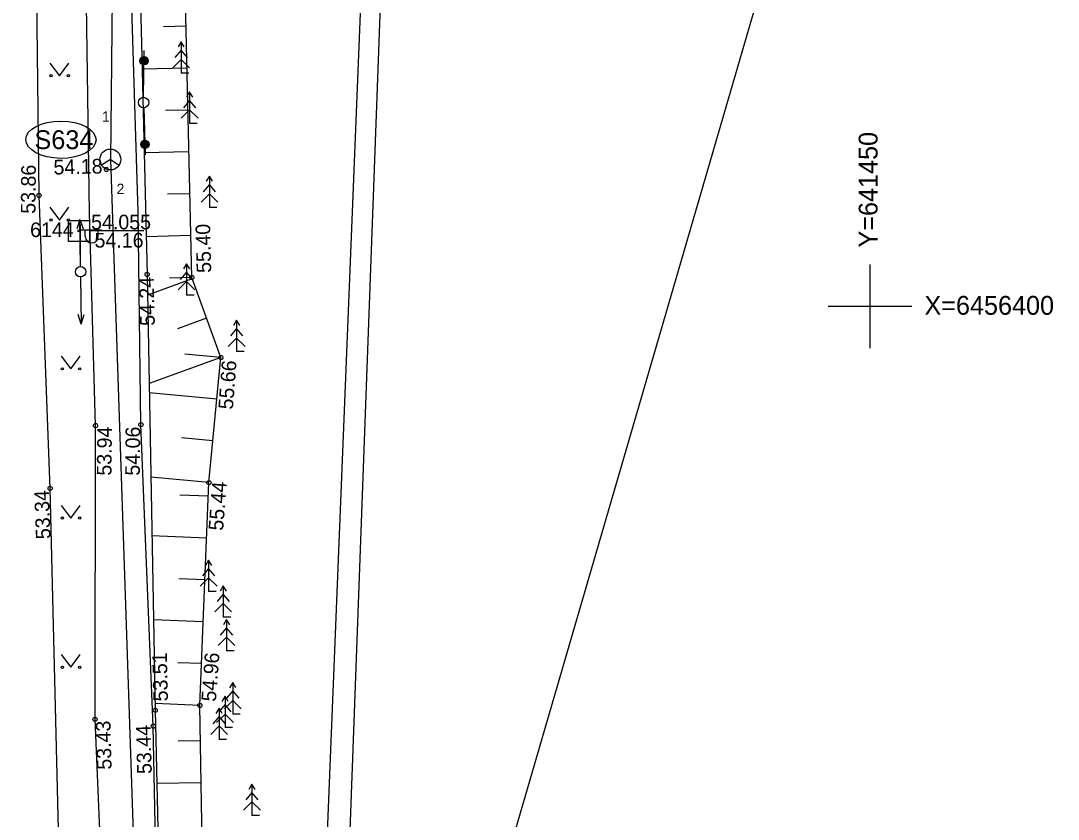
# Model space of a CAD drawing. Extents: x 640836 to 641902, y 6456216 to 6457208.
# Drawn here: x 641409.45 to 641458.99, y 6456375.5 to 6456413.64 of the extents above; entities that cross this region are included whole.
import ezdxf

# ---------------------------------------------------------------- set-up
doc = ezdxf.new("R2010")
doc.units = 0
for name, color, linetype in [('ABIJOONIS', 7, 'Continuous'), ('ALUSVORK', 7, 'Continuous'), ('HALJASTUS', 7, 'Continuous'), ('KAEVU_NR', 7, 'Continuous'), ('KORGUS', 7, 'Continuous'), ('MOOTPIIR', 7, 'Continuous'), ('MPOHULIIN', 7, 'Continuous'), ('PIIR', 7, 'Continuous'), ('POST', 7, 'Continuous'), ('PUU', 7, 'Continuous'), ('RELJEEF', 7, 'Continuous'), ('SIKAEV', 7, 'Continuous'), ('SIOHULIIN', 7, 'Continuous'), ('SITRASS', 7, 'Continuous'), ('TEE', 7, 'Continuous'), ('TORU_NR', 7, 'Continuous'), ('VORK', 7, 'Continuous'), ('VORMISTUS', 7, 'Continuous')]:
    doc.layers.add(name, color=color, linetype=linetype)

msp = doc.modelspace()

# ---------------------------------------------------------------- linework, layer by layer
at = {"layer": 'ABIJOONIS'}
msp.add_line((641412.776, 6456403.62), (641415.329, 6456403.62), dxfattribs=at)
at = {"layer": 'ALUSVORK'}
msp.add_lwpolyline([(641411.73, 6456404.1), (641412.73, 6456404.1), (641412.73, 6456403.1), (641411.73, 6456403.1)], close=True, dxfattribs=at)
msp.add_circle((641412.23, 6456403.6), 0.05, dxfattribs=at)
at = {"layer": 'HALJASTUS'}
for p, q in [((641410.83, 6456411.615), (641411.294, 6456411.009)), ((641411.294, 6456411.009), (641411.739, 6456411.615)), ((641410.83, 6456404.726), (641411.294, 6456404.119)), ((641411.294, 6456404.119), (641411.739, 6456404.726)), ((641411.375, 6456397.619), (641411.838, 6456397.012)), ((641411.838, 6456397.012), (641412.284, 6456397.619)), ((641411.375, 6456390.49), (641411.838, 6456389.884)), ((641411.838, 6456389.884), (641412.284, 6456390.49)), ((641411.375, 6456383.362), (641411.838, 6456382.756)), ((641411.838, 6456382.756), (641412.284, 6456383.362))]:
    msp.add_line(p, q, dxfattribs=at)
for centre in [(641410.893, 6456411.009), (641411.722, 6456411.009), (641410.893, 6456404.119), (641411.722, 6456404.119), (641411.437, 6456397.012), (641412.266, 6456397.012), (641411.437, 6456389.884), (641412.266, 6456389.884), (641411.437, 6456382.756), (641412.266, 6456382.756)]:
    msp.add_circle(centre, 0.055, dxfattribs=at)
at = {"layer": 'KAEVU_NR'}
msp.add_ellipse((641411.364, 6456407.957), major_axis=(1.678, -0.009), ratio=0.531431, dxfattribs=at)
at = {"layer": 'KORGUS'}
for centre in [(641413.538, 6456406.533), (641410.322, 6456405.292), (641415.482, 6456401.522), (641417.619, 6456401.374), (641419.005, 6456397.552), (641413.02, 6456394.302), (641415.186, 6456394.346), (641418.434, 6456391.578), (641410.85, 6456391.302), (641415.87, 6456380.702), (641418.001, 6456380.933), (641412.995, 6456380.274), (641415.778, 6456379.949)]:
    msp.add_circle(centre, 0.1, dxfattribs=at)
at = {"layer": 'MOOTPIIR'}
msp.add_lwpolyline([(641520.22, 6456531.797), (641506.916, 6456496.083), (641500.698, 6456487.119), (641492.151, 6456474.706), (641506.69, 6456432.907), (641503.92, 6456380.328), (641501.212, 6456344.874), (641504.658, 6456309.959), (641502.586, 6456306.268), (641465.143, 6456296.674), (641421.908, 6456286.206), (641428.402, 6456462.437), (641422.092, 6456526.569)], dxfattribs=at)
at = {"layer": 'MPOHULIIN'}
for p, q in [((641412.271, 6456404.15), (641412.127, 6456403.697)), ((641412.271, 6456404.15), (641412.426, 6456403.7)), ((641412.302, 6456401.9), (641412.271, 6456404.15)), ((641412.305, 6456401.65), (641412.305, 6456401.65)), ((641412.305, 6456401.65), (641412.305, 6456401.65)), ((641412.309, 6456401.4), (641412.34, 6456399.151)), ((641412.34, 6456399.151), (641412.185, 6456399.6)), ((641412.34, 6456399.151), (641412.484, 6456399.604))]:
    msp.add_line(p, q, dxfattribs=at)
at = {"layer": 'PIIR'}
msp.add_lwpolyline([(641507.19, 6456494.66), (641487.41, 6456489.57), (641494.66, 6456469.67), (641454.86, 6456461.47), (641427.61, 6456462.64), (641420.47, 6456285.12), (641465.22, 6456296.35), (641462.2, 6456317.7), (641463.27, 6456325.07), (641461.28, 6456351.68), (641464.42, 6456390.15), (641474.21, 6456391.54), (641498.63, 6456380.28), (641509.33, 6456378.47), (641532.25, 6456460.56), (641554.78, 6456485.01), (641517.44, 6456492.86)], close=True, dxfattribs=at)
at = {"layer": 'POST'}
for p, q in [((641412.305, 6456401.9), (641412.305, 6456403.9)), ((641412.305, 6456403.65), (641413.305, 6456403.65)), ((641412.532, 6456403.329), (641412.532, 6456403.65)), ((641413.145, 6456403.329), (641413.145, 6456403.65)), ((641412.305, 6456401.65), (641412.305, 6456401.65))]:
    msp.add_line(p, q, dxfattribs=at)
for centre in [(641415.314, 6456409.731), (641412.305, 6456401.65)]:
    msp.add_circle(centre, 0.25, dxfattribs=at)
msp.add_arc((641412.838, 6456403.329), 0.306, 180, 0, dxfattribs=at)
at = {"layer": 'PUU'}
for p, q in [((641417.108, 6456412.635), (641416.958, 6456412.385)), ((641417.258, 6456412.385), (641417.108, 6456412.635)), ((641417.108, 6456412.635), (641417.108, 6456411.135)), ((641417.108, 6456412.235), (641416.808, 6456411.885)), ((641417.408, 6456411.885), (641417.108, 6456412.235)), ((641417.108, 6456411.785), (641416.708, 6456411.385)), ((641417.508, 6456411.385), (641417.108, 6456411.785)), ((641417.468, 6456411.135), (641417.108, 6456411.135)), ((641417.513, 6456410.236), (641417.363, 6456409.986)), ((641417.663, 6456409.986), (641417.513, 6456410.236)), ((641417.513, 6456410.236), (641417.513, 6456408.736)), ((641417.513, 6456409.836), (641417.213, 6456409.486)), ((641417.813, 6456409.486), (641417.513, 6456409.836)), ((641417.513, 6456409.386), (641417.113, 6456408.986)), ((641417.913, 6456408.986), (641417.513, 6456409.386)), ((641417.873, 6456408.736), (641417.513, 6456408.736)), ((641418.456, 6456406.219), (641418.306, 6456405.969)), ((641418.606, 6456405.969), (641418.456, 6456406.219)), ((641418.456, 6456406.219), (641418.456, 6456404.719)), ((641418.456, 6456405.819), (641418.156, 6456405.469)), ((641418.756, 6456405.469), (641418.456, 6456405.819)), ((641418.456, 6456405.369), (641418.056, 6456404.969)), ((641418.856, 6456404.969), (641418.456, 6456405.369)), ((641418.816, 6456404.719), (641418.456, 6456404.719)), ((641417.366, 6456402.034), (641417.216, 6456401.784)), ((641417.516, 6456401.784), (641417.366, 6456402.034)), ((641417.366, 6456402.034), (641417.366, 6456400.534)), ((641417.366, 6456401.634), (641417.066, 6456401.284)), ((641417.666, 6456401.284), (641417.366, 6456401.634)), ((641417.366, 6456401.184), (641416.966, 6456400.784)), ((641417.766, 6456400.784), (641417.366, 6456401.184)), ((641417.726, 6456400.534), (641417.366, 6456400.534)), ((641419.758, 6456399.334), (641419.608, 6456399.084)), ((641419.908, 6456399.084), (641419.758, 6456399.334)), ((641419.758, 6456399.334), (641419.758, 6456397.834)), ((641419.758, 6456398.934), (641419.458, 6456398.584)), ((641420.058, 6456398.584), (641419.758, 6456398.934)), ((641419.758, 6456398.484), (641419.358, 6456398.084)), ((641420.158, 6456398.084), (641419.758, 6456398.484)), ((641420.118, 6456397.834), (641419.758, 6456397.834)), ((641418.42, 6456387.875), (641418.27, 6456387.625)), ((641418.57, 6456387.625), (641418.42, 6456387.875)), ((641418.42, 6456387.875), (641418.42, 6456386.375)), ((641418.42, 6456387.475), (641418.12, 6456387.125)), ((641418.72, 6456387.125), (641418.42, 6456387.475)), ((641418.42, 6456387.025), (641418.02, 6456386.625)), ((641418.82, 6456386.625), (641418.42, 6456387.025)), ((641419.12, 6456386.648), (641418.97, 6456386.398)), ((641419.27, 6456386.398), (641419.12, 6456386.648)), ((641419.12, 6456386.648), (641419.12, 6456385.148)), ((641418.78, 6456386.375), (641418.42, 6456386.375)), ((641419.12, 6456386.248), (641418.82, 6456385.898)), ((641419.42, 6456385.898), (641419.12, 6456386.248)), ((641419.12, 6456385.798), (641418.72, 6456385.398)), ((641419.52, 6456385.398), (641419.12, 6456385.798)), ((641419.48, 6456385.148), (641419.12, 6456385.148)), ((641419.275, 6456385.04), (641419.125, 6456384.79)), ((641419.425, 6456384.79), (641419.275, 6456385.04)), ((641419.275, 6456385.04), (641419.275, 6456383.54)), ((641419.275, 6456384.19), (641418.875, 6456383.79)), ((641419.275, 6456384.64), (641418.975, 6456384.29)), ((641419.575, 6456384.29), (641419.275, 6456384.64)), ((641419.675, 6456383.79), (641419.275, 6456384.19)), ((641419.635, 6456383.54), (641419.275, 6456383.54)), ((641419.573, 6456382.025), (641419.423, 6456381.775)), ((641419.723, 6456381.775), (641419.573, 6456382.025)), ((641419.573, 6456382.025), (641419.573, 6456380.525)), ((641419.202, 6456381.374), (641419.052, 6456381.124)), ((641419.352, 6456381.124), (641419.202, 6456381.374)), ((641419.202, 6456381.374), (641419.202, 6456379.874)), ((641419.573, 6456381.625), (641419.273, 6456381.275)), ((641419.873, 6456381.275), (641419.573, 6456381.625)), ((641418.921, 6456380.804), (641418.771, 6456380.554)), ((641419.202, 6456380.974), (641418.902, 6456380.624)), ((641419.071, 6456380.554), (641418.921, 6456380.804)), ((641418.921, 6456380.804), (641418.921, 6456379.304)), ((641419.573, 6456381.175), (641419.173, 6456380.775)), ((641419.502, 6456380.624), (641419.202, 6456380.974)), ((641419.973, 6456380.775), (641419.573, 6456381.175)), ((641418.921, 6456380.404), (641418.621, 6456380.054)), ((641419.202, 6456380.524), (641418.802, 6456380.124)), ((641419.221, 6456380.054), (641418.921, 6456380.404)), ((641419.602, 6456380.124), (641419.202, 6456380.524)), ((641419.933, 6456380.525), (641419.573, 6456380.525)), ((641418.921, 6456379.954), (641418.521, 6456379.554)), ((641419.321, 6456379.554), (641418.921, 6456379.954)), ((641419.562, 6456379.874), (641419.202, 6456379.874)), ((641419.281, 6456379.304), (641418.921, 6456379.304)), ((641420.49, 6456376.776), (641420.19, 6456376.426)), ((641420.49, 6456377.176), (641420.34, 6456376.926)), ((641420.64, 6456376.926), (641420.49, 6456377.176)), ((641420.49, 6456377.176), (641420.49, 6456375.676)), ((641420.79, 6456376.426), (641420.49, 6456376.776)), ((641420.49, 6456376.326), (641420.09, 6456375.926)), ((641420.89, 6456375.926), (641420.49, 6456376.326)), ((641420.85, 6456375.676), (641420.49, 6456375.676))]:
    msp.add_line(p, q, dxfattribs=at)
at = {"layer": 'RELJEEF'}
for p, q in [((641417.343, 6456413.371), (641416.269, 6456413.346)), ((641417.389, 6456411.371), (641415.244, 6456411.322)), ((641417.435, 6456409.372), (641416.364, 6456409.347)), ((641417.481, 6456407.372), (641415.341, 6456407.323)), ((641417.527, 6456405.373), (641416.458, 6456405.348)), ((641417.573, 6456403.373), (641415.438, 6456403.324)), ((641417.641, 6456401.312), (641415.5, 6456400.536)), ((641417.619, 6456401.374), (641416.552, 6456401.349)), ((641418.323, 6456399.432), (641416.931, 6456398.927)), ((641419.005, 6456397.552), (641415.579, 6456396.309)), ((641419.005, 6456397.551), (641417.277, 6456397.716)), ((641418.815, 6456395.56), (641415.587, 6456395.868)), ((641418.625, 6456393.569), (641417.125, 6456393.712)), ((641418.434, 6456391.578), (641415.662, 6456391.843)), ((641418.408, 6456390.924), (641417.043, 6456390.98)), ((641418.326, 6456388.926), (641415.715, 6456389.032)), ((641418.245, 6456386.928), (641416.999, 6456386.978)), ((641418.164, 6456384.929), (641415.789, 6456385.026)), ((641418.082, 6456382.931), (641416.954, 6456382.977)), ((641418.001, 6456380.933), (641415.864, 6456381.02)), ((641418.029, 6456379.241), (641416.966, 6456379.224)), ((641418.063, 6456377.242), (641415.947, 6456377.206))]:
    msp.add_line(p, q, dxfattribs=at)
for points in [[(641423.452, 6456454.215), (641419.063, 6456447.213), (641415.826, 6456438.49), (641415.01, 6456420.969), (641415.482, 6456401.522), (641415.87, 6456380.702), (641416.432, 6456355.327), (641417.17, 6456348.584), (641419.723, 6456345.351)], [(641419.368, 6456346.805), (641418.298, 6456363.244), (641418.001, 6456380.933), (641418.434, 6456391.578), (641419.005, 6456397.552), (641417.619, 6456401.374), (641417.235, 6456418.04), (641417.62, 6456427.901), (641416.972, 6456436.242), (641420.217, 6456441.083), (641422.351, 6456447.387), (641423.452, 6456454.215)]]:
    msp.add_lwpolyline(points, dxfattribs=at)
at = {"layer": 'SIKAEV'}
for p, q in [((641413.726, 6456407.511), (641413.726, 6456407.011)), ((641413.726, 6456407.011), (641413.311, 6456406.736)), ((641413.726, 6456407.011), (641414.141, 6456406.736))]:
    msp.add_line(p, q, dxfattribs=at)
msp.add_circle((641413.726, 6456407.011), 0.5, dxfattribs=at)
at = {"layer": 'SIOHULIIN'}
for p, q in [((641415.317, 6456409.981), (641415.344, 6456412.221)), ((641415.314, 6456409.731), (641415.314, 6456409.731)), ((641415.314, 6456409.731), (641415.314, 6456409.731)), ((641415.322, 6456409.481), (641415.389, 6456407.241))]:
    msp.add_line(p, q, dxfattribs=at)
for centre, radius in [((641415.338, 6456411.725), 0.199), ((641415.338, 6456411.725), 0.19), ((641415.338, 6456411.725), 0.18), ((641415.338, 6456411.725), 0.171), ((641415.338, 6456411.725), 0.162), ((641415.338, 6456411.725), 0.152), ((641415.338, 6456411.725), 0.143), ((641415.338, 6456411.725), 0.133), ((641415.338, 6456411.725), 0.124), ((641415.338, 6456411.725), 0.114), ((641415.338, 6456411.725), 0.105), ((641415.338, 6456411.725), 0.0953), ((641415.338, 6456411.725), 0.0858), ((641415.338, 6456411.725), 0.0763), ((641415.338, 6456411.725), 0.0669), ((641415.338, 6456411.725), 0.0574), ((641415.338, 6456411.725), 0.0479), ((641415.338, 6456411.725), 0.0385), ((641415.338, 6456411.725), 0.029), ((641415.338, 6456411.725), 0.0195), ((641415.338, 6456411.725), 0.0101), ((641415.338, 6456411.725), 0.00061), ((641415.374, 6456407.737), 0.199), ((641415.374, 6456407.737), 0.19), ((641415.374, 6456407.737), 0.18), ((641415.374, 6456407.737), 0.171), ((641415.374, 6456407.737), 0.162), ((641415.374, 6456407.737), 0.152), ((641415.374, 6456407.737), 0.143), ((641415.374, 6456407.737), 0.133), ((641415.374, 6456407.737), 0.124), ((641415.374, 6456407.737), 0.114), ((641415.374, 6456407.737), 0.105), ((641415.374, 6456407.737), 0.0953), ((641415.374, 6456407.737), 0.0858), ((641415.374, 6456407.737), 0.0763), ((641415.374, 6456407.737), 0.0669), ((641415.374, 6456407.737), 0.0574), ((641415.374, 6456407.737), 0.0479), ((641415.374, 6456407.737), 0.0385), ((641415.374, 6456407.737), 0.029), ((641415.374, 6456407.737), 0.0195), ((641415.374, 6456407.737), 0.0101), ((641415.374, 6456407.737), 0.00061)]:
    msp.add_circle(centre, radius, dxfattribs=at)
at = {"layer": 'SITRASS'}
for p, q in [((641414.995, 6456519.207), (641413.726, 6456407.011)), ((641413.726, 6456407.011), (641415.988, 6456340.365))]:
    msp.add_line(p, q, dxfattribs=at)
at = {"layer": 'TEE'}
for points in [[(641416.852, 6456344.094), (641416.722, 6456348.989), (641416.087, 6456364.392), (641415.778, 6456379.949), (641415.186, 6456394.346), (641415.049, 6456404.507), (641414.54, 6456420.93), (641414.581, 6456437.609), (641414.93, 6456455.22), (641415.176, 6456472.038), (641415.316, 6456486.421), (641417.139, 6456486.775), (641417.258, 6456489.244), (641415.525, 6456489.613), (641415.679, 6456499.606), (641415.715, 6456508.554)], [(641414.179, 6456280.77), (641413.34, 6456281.779), (641412.646, 6456283.181), (641412.119, 6456298.815), (641411.617, 6456314.102), (641411.252, 6456331.956), (641411.361, 6456356.785), (641411.255, 6456374.994), (641410.85, 6456391.302), (641410.322, 6456405.292), (641410.083, 6456425.588), (641410.381, 6456441.315), (641410.526, 6456457.249), (641410.651, 6456473.59), (641410.934, 6456487.586), (641411.323, 6456504.369), (641412.274, 6456505.418)], [(641412.738, 6456404.458), (641412.489, 6456421.074), (641412.302, 6456437.971), (641412.58, 6456455.481), (641412.954, 6456472.388), (641412.916, 6456485.748), (641412.834, 6456492.185), (641413.243, 6456500.014), (641413.268, 6456504.313), (641412.274, 6456505.418)], [(641415.936, 6456280.33), (641415.779, 6456284.71), (641415.351, 6456298.81), (641415.001, 6456314.374), (641414.863, 6456327.878), (641414.366, 6456349.151), (641413.673, 6456364.384), (641412.995, 6456380.274), (641413.02, 6456394.302), (641412.738, 6456404.458)]]:
    msp.add_lwpolyline(points, dxfattribs=at)
at = {"layer": 'VORK'}
for p, q in [((641450, 6456402), (641450, 6456398)), ((641448, 6456400), (641452, 6456400))]:
    msp.add_line(p, q, dxfattribs=at)
at = {"layer": 'VORMISTUS'}
msp.add_lwpolyline([(641411.531, 6456301.043), (641490.753, 6456573.001), (641682.771, 6456517.066), (641603.55, 6456245.108)], close=True, dxfattribs=at)

# ---------------------------------------------------------------- texts
at = {"layer": 'ALUSVORK'}
for s, p in [('6144', (641409.894, 6456403.304)), ('54.055', (641412.807, 6456403.673)), ('54.16', (641412.971, 6456402.805))]:
    msp.add_text(s, height=0.7, rotation=360, dxfattribs=at).set_placement(p)
at = {"layer": 'KAEVU_NR'}
msp.add_text('S634', height=0.9, dxfattribs=at).set_placement((641410.104, 6456407.507))
at = {"layer": 'KORGUS'}
for s, rotation, p in [('54.18', 1.3614, (641411.019, 6456406.291)), ('53.86', 89.4353, (641410.151, 6456404.415)), ('55.40', 91.4435, (641418.549, 6456401.603)), ('54.24', 91.4435, (641415.853, 6456399.073)), ('55.66', 85.6352, (641419.578, 6456395.054)), ('53.94', 89.4353, (641413.78, 6456391.907)), ('54.06', 89.4353, (641415.133, 6456391.907)), ('55.44', 85.6352, (641419.11, 6456389.265)), ('53.34', 92.3113, (641410.878, 6456388.891)), ('53.51', 91.4157, (641416.481, 6456381.135)), ('54.96', 85.6352, (641418.766, 6456381.1)), ('53.43', 91.4796, (641413.789, 6456377.874)), ('53.44', 91.6405, (641415.708, 6456377.669))]:
    msp.add_text(s, height=0.7, rotation=rotation, dxfattribs=at).set_placement(p)
at = {"layer": 'TORU_NR'}
for s, p in [('1', (641413.329, 6456408.81)), ('2', (641414.024, 6456405.355))]:
    msp.add_text(s, height=0.5, dxfattribs=at).set_placement(p)
at = {"layer": 'VORK'}
msp.add_text('Y=641450', height=0.9, rotation=90, dxfattribs=at).set_placement((641450.365, 6456402.806))
msp.add_text('X=6456400', height=0.9, dxfattribs=at).set_placement((641452.603, 6456399.595))

doc.saveas('drawing.dxf')
